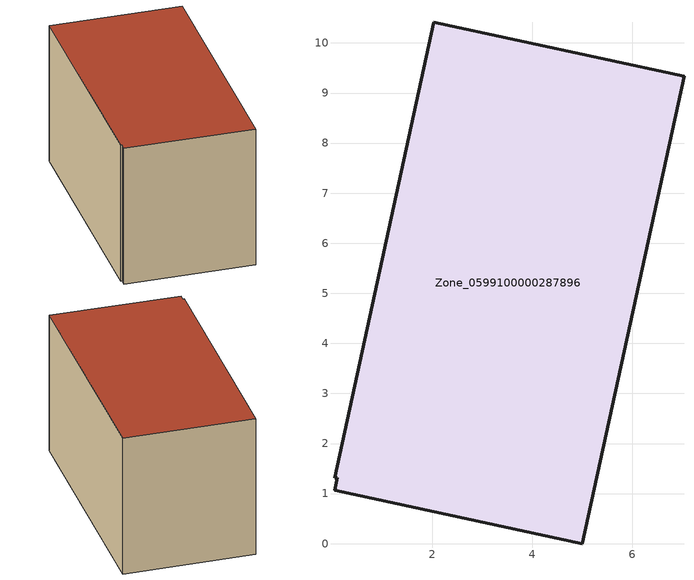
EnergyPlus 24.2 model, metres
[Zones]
Zone_0599100000287896
 floor ground (C_G): 0.11,1.31 0.05,1.32 2.03,10.41 7.03,9.34 5,0 0.06,1.07 z0
 wall outside (C_F): 5,0 7.03,9.34 2.03,10.41 0.05,1.32 0.11,1.31 0.06,1.07 5,0 z0:5.76
 roof outside (C_R): 0.11,1.31 0.06,1.07 5,0 7.03,9.34 2.03,10.41 0.05,1.32 z5.76
[BUILDING]
Pand.0599100000287896: North Axis=0; Terrain=City; Loads Convergence Tolerance Value=0.04; Temperature Convergence Tolerance Value=0.4; Solar Distribution=FullExterior; Maximum Number of Warmup Days=25; Minimum Number of Warmup Days=1
[Site:Location]
Rotterdam.The.Hague.AP_ZH_NLD Design_Conditions: Latitude=51.96; Longitude=4.45; Time Zone=1; Elevation=-4.5
[SITE:GROUNDTEMPERATURE:BUILDINGSURFACE]
18, 18, 18, 18, 18, 18, 18, 18, 18, 18, 18, 18
[MATERIAL] Thermal Absorptance=0.9; Solar Absorptance=0.7; Visible Absorptance=0.7
Name | Roughness | Thickness | Conductivity | Density | Specific Heat
G.TI.1975-1991 | MediumSmooth | 0.15 | 0.288461 | 540 | 1210
F.TI.1975-1991 | Rough | 0.3 | 0.230769 | 1920 | 840
R.TI.1975-1991 | MediumRough | 0.2 | 0.153846 | 1500 | 1000
[CONSTRUCTION]
C_G: G.TI.1975-1991
C_F: F.TI.1975-1991
C_R: R.TI.1975-1991
[ZONE]
Zone_0599100000287896: Type=1; Multiplier=1; Ceiling Height=Autocalculate; Volume=Autocalculate; Floor Area=autocalculate; Part of Total Floor Area=Yes
[ZONEINFILTRATION:DESIGNFLOWRATE]
Infil_Zone_0599100000287896: Zone or ZoneList or Space or SpaceList=Zone_0599100000287896; Schedule=AlwaysOn; Design Flow Rate Calculation Method=Flow/Area; Flow Rate per Floor Area=0.003; Constant Term Coefficient=1; Temperature Term Coefficient=0; Velocity Term Coefficient=0; Velocity Squared Term Coefficient=0
[HVACTEMPLATE:ZONE:IDEALLOADSAIRSYSTEM]
Zone_0599100000287896: Maximum Heating Supply Air Temperature=50; Minimum Cooling Supply Air Temperature=13; Maximum Heating Supply Air Humidity Ratio=0.0156; Minimum Cooling Supply Air Humidity Ratio=0.0077; Heating Limit=NoLimit; Cooling Limit=NoLimit; Dehumidification Control Type=ConstantSensibleHeatRatio; Cooling Sensible Heat Ratio=0.7; Dehumidification Setpoint=60; Humidification Control Type=None; Humidification Setpoint=30; Outdoor Air Method=None; Outdoor Air Flow Rate per Person=0.00944; Outdoor Air Flow Rate per Zone Floor Area=0; Outdoor Air Flow Rate per Zone=0; Demand Controlled Ventilation Type=None; Outdoor Air Economizer Type=NoEconomizer; Heat Recovery Type=None; Sensible Heat Recovery Effectiveness=0.7; Latent Heat Recovery Effectiveness=0.65
[ZONECONTROL:THERMOSTAT]
ThermostatControl_Zone_0599100000287896: Zone or ZoneList=Zone_0599100000287896; Control Type Schedule=DualSetpointControlType; Control 1=Thermostat_Zone_0599100000287896; Temperature Difference Between Cutout And Setpoint=0
[THERMOSTATSETPOINT:DUALSETPOINT]
Thermostat_Zone_0599100000287896: Heating Setpoint Temperature Schedule=HeatingSetpoint_Zone_0599100000287896; Cooling Setpoint Temperature Schedule=CoolingSetpoint_Zone_0599100000287896
[SCHEDULE:COMPACT]
HeatingSetpoint_Zone_0599100000287896: Through: 12/31, For: AllDays, Until: 24:00, 21
CoolingSetpoint_Zone_0599100000287896: Through: 12/31, For: AllDays, Until: 24:00, 24
DualSetpointControlType: Through: 12/31, For: AllDays, Until: 24:00, 4
AlwaysOn: Through: 12/31, For: AllDays, Until: 24:00, 1
